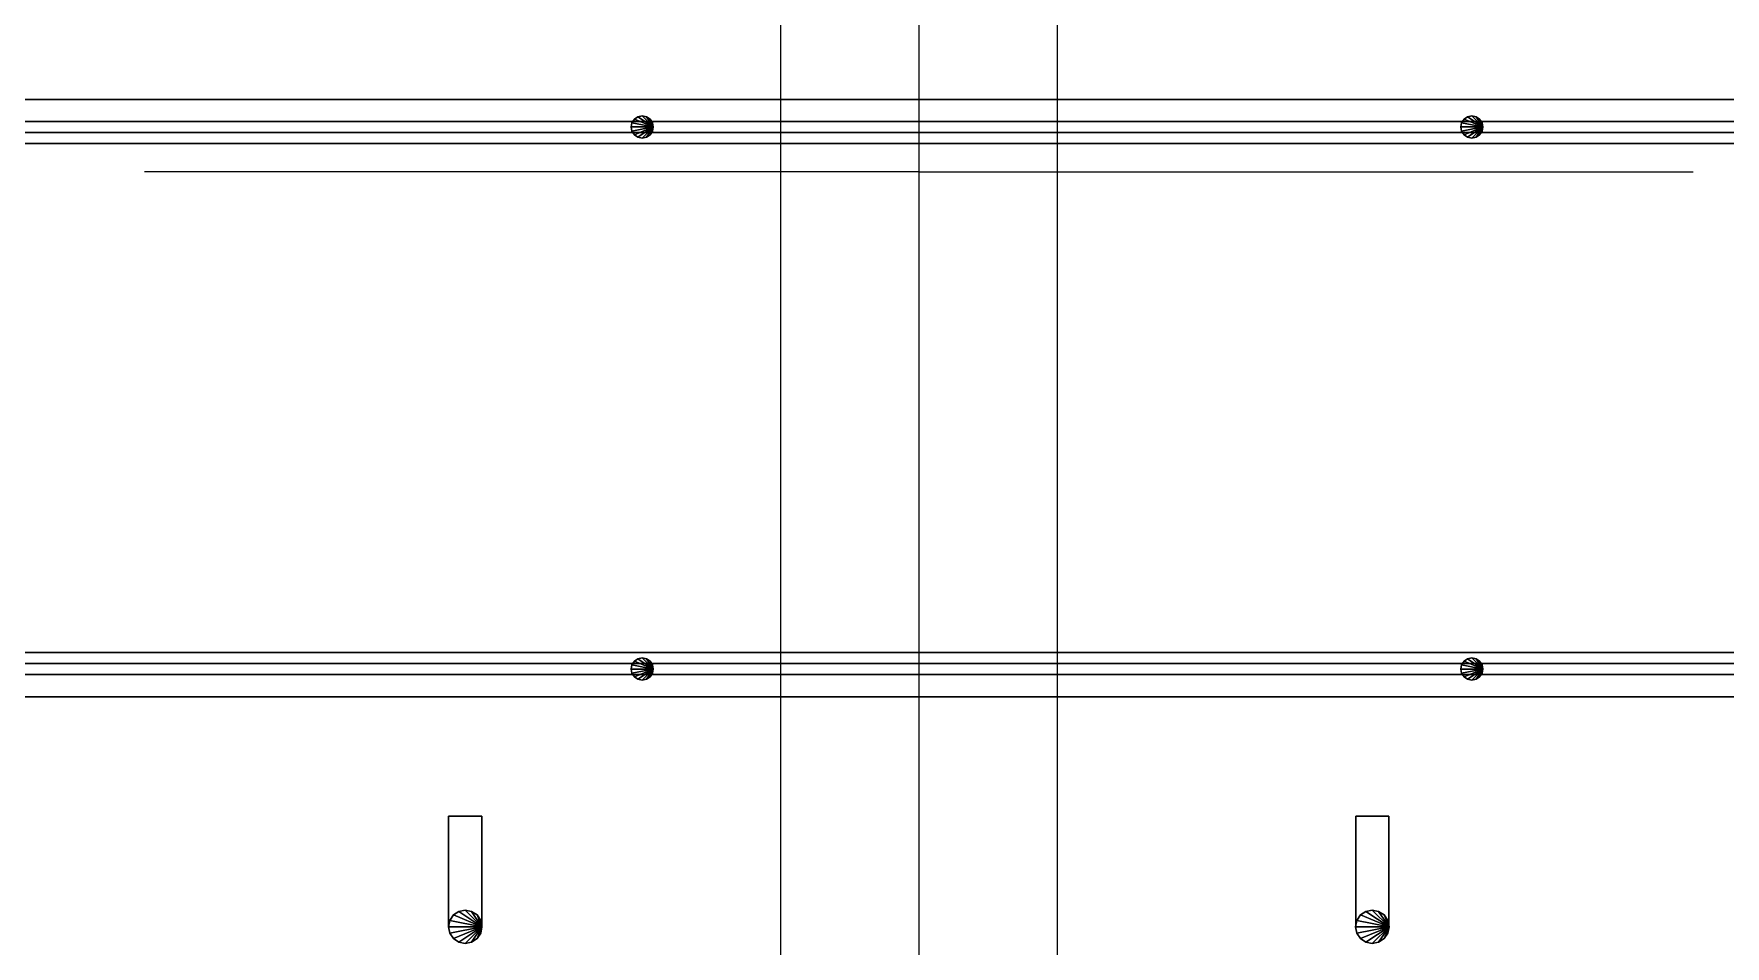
# Model space of a CAD drawing. Header units: millimetres. Extents: x -15000 to 15000, y -45082 to 2000.
# Drawn here: x -4600 to -1542, y -28425 to -26776 of the extents above; entities that cross this region are included whole.
import ezdxf

# ---------------------------------------------------------------- set-up
doc = ezdxf.new("R2010")
doc.units = ezdxf.units.MM
for name, color, linetype in [('CELIK_KIRIS_KOLON', 9, 'CONTINUOUS'), ('KABLO_TAVALARI', 6, 'CONTINUOUS'), ('KORKULUK_KAPI', 4, 'CONTINUOUS'), ('MONTAJ_BORULARI', 2, 'CONTINUOUS'), ('ZEMIN_PLATFORM', 8, 'CONTINUOUS')]:
    doc.layers.add(name, color=color, linetype=linetype)

msp = doc.modelspace()

# ---------------------------------------------------------------- linework, layer by layer
at = {"layer": 'CELIK_KIRIS_KOLON'}
for q in [(-4400, -27025.1, 10567.6), (-1600, -27025.1, 10567.6)]:
    msp.add_line((-3000, -27025.1, 7917.6), q, dxfattribs=at)
at = {"layer": 'KABLO_TAVALARI'}
for p, q in [((-3250, 1350, 4520), (-3250, -41200, 9466.6)), ((-3000, 1350, 4520), (-3000, -41200, 9466.6)), ((-2750, 1350, 4520), (-2750, -41200, 9466.6))]:
    msp.add_line(p, q, dxfattribs=at)
at = {"layer": 'KORKULUK_KAPI'}
for p, q in [((7000, -26934, 9580), (-13000, -26934, 9580)), ((7000, -26934, 9600), (-13000, -26934, 9600)), ((-3518.5, -26936.3, 8600), (-3520, -26944, 8600)), ((-3518.5, -26936.3, 9600), (-3520, -26944, 9600)), ((-3514.1, -26929.9, 8600), (-3518.5, -26936.3, 8600)), ((-3514.1, -26929.9, 9600), (-3518.5, -26936.3, 9600)), ((-3507.7, -26925.5, 8600), (-3514.1, -26929.9, 8600)), ((-3507.7, -26925.5, 9600), (-3514.1, -26929.9, 9600)), ((-3500, -26924, 8600), (-3507.7, -26925.5, 8600)), ((-3500, -26924, 9600), (-3507.7, -26925.5, 9600)), ((-3492.3, -26925.5, 8600), (-3500, -26924, 8600)), ((-3492.3, -26925.5, 9600), (-3500, -26924, 9600)), ((-3500, -26924, 8600), (-3500, -26924, 9600)), ((-3485.9, -26929.9, 8600), (-3492.3, -26925.5, 8600)), ((-3485.9, -26929.9, 9600), (-3492.3, -26925.5, 9600)), ((-3481.5, -26936.3, 8600), (-3485.9, -26929.9, 8600)), ((-3481.5, -26936.3, 9600), (-3485.9, -26929.9, 9600)), ((-3480, -26944, 8600), (-3481.5, -26936.3, 8600)), ((-3480, -26944, 9600), (-3481.5, -26936.3, 9600)), ((-2018.5, -26936.3, 8600), (-2020, -26944, 8600)), ((-2018.5, -26936.3, 9600), (-2020, -26944, 9600)), ((-2014.1, -26929.9, 8600), (-2018.5, -26936.3, 8600)), ((-2014.1, -26929.9, 9600), (-2018.5, -26936.3, 9600)), ((-2007.7, -26925.5, 8600), (-2014.1, -26929.9, 8600)), ((-2007.7, -26925.5, 9600), (-2014.1, -26929.9, 9600)), ((-2000, -26924, 8600), (-2007.7, -26925.5, 8600)), ((-2000, -26924, 9600), (-2007.7, -26925.5, 9600)), ((-1992.3, -26925.5, 8600), (-2000, -26924, 8600)), ((-1992.3, -26925.5, 9600), (-2000, -26924, 9600)), ((-2000, -26924, 8600), (-2000, -26924, 9600)), ((-1985.9, -26929.9, 8600), (-1992.3, -26925.5, 8600)), ((-1985.9, -26929.9, 9600), (-1992.3, -26925.5, 9600)), ((-1981.5, -26936.3, 8600), (-1985.9, -26929.9, 8600)), ((-1981.5, -26936.3, 9600), (-1985.9, -26929.9, 9600)), ((-1980, -26944, 8600), (-1981.5, -26936.3, 8600)), ((-1980, -26944, 9600), (-1981.5, -26936.3, 9600)), ((-13000, -26954, 9580), (7000, -26954, 9580)), ((-13000, -26954, 9600), (7000, -26954, 9600)), ((-3520, -26944, 8600), (-3518.5, -26951.7, 8600)), ((-3520, -26944, 9600), (-3518.5, -26951.7, 9600)), ((-3520, -26944, 8600), (-3520, -26944, 9600)), ((-3518.5, -26951.7, 8600), (-3514.1, -26958.1, 8600)), ((-3518.5, -26951.7, 9600), (-3514.1, -26958.1, 9600)), ((-3514.1, -26958.1, 8600), (-3507.7, -26962.5, 8600)), ((-3514.1, -26958.1, 9600), (-3507.7, -26962.5, 9600)), ((-3507.7, -26962.5, 8600), (-3500, -26964, 8600)), ((-3507.7, -26962.5, 9600), (-3500, -26964, 9600)), ((-3500, -26964, 8600), (-3492.3, -26962.5, 8600)), ((-3500, -26964, 9600), (-3492.3, -26962.5, 9600)), ((-3500, -26964, 8600), (-3500, -26964, 9600)), ((-3492.3, -26962.5, 8600), (-3485.9, -26958.1, 8600)), ((-3492.3, -26962.5, 9600), (-3485.9, -26958.1, 9600)), ((-3485.9, -26958.1, 8600), (-3481.5, -26951.7, 8600)), ((-3485.9, -26958.1, 9600), (-3481.5, -26951.7, 9600)), ((-3481.5, -26951.7, 8600), (-3480, -26944, 8600)), ((-3481.5, -26951.7, 9600), (-3480, -26944, 9600)), ((-3480, -26944, 8600), (-3480, -26944, 9600)), ((-2020, -26944, 8600), (-2018.5, -26951.7, 8600)), ((-2020, -26944, 9600), (-2018.5, -26951.7, 9600)), ((-2020, -26944, 8600), (-2020, -26944, 9600)), ((-2018.5, -26951.7, 8600), (-2014.1, -26958.1, 8600)), ((-2018.5, -26951.7, 9600), (-2014.1, -26958.1, 9600)), ((-2014.1, -26958.1, 8600), (-2007.7, -26962.5, 8600)), ((-2014.1, -26958.1, 9600), (-2007.7, -26962.5, 9600)), ((-2007.7, -26962.5, 8600), (-2000, -26964, 8600)), ((-2007.7, -26962.5, 9600), (-2000, -26964, 9600)), ((-2000, -26964, 8600), (-1992.3, -26962.5, 8600)), ((-2000, -26964, 9600), (-1992.3, -26962.5, 9600)), ((-2000, -26964, 8600), (-2000, -26964, 9600)), ((-1992.3, -26962.5, 8600), (-1985.9, -26958.1, 8600)), ((-1992.3, -26962.5, 9600), (-1985.9, -26958.1, 9600)), ((-1985.9, -26958.1, 8600), (-1981.5, -26951.7, 8600)), ((-1985.9, -26958.1, 9600), (-1981.5, -26951.7, 9600)), ((-1981.5, -26951.7, 8600), (-1980, -26944, 8600)), ((-1981.5, -26951.7, 9600), (-1980, -26944, 9600)), ((-1980, -26944, 8600), (-1980, -26944, 9600)), ((7000, -27914, 9580), (-13000, -27914, 9580)), ((7000, -27914, 9600), (-13000, -27914, 9600)), ((-3518.5, -27916.3, 8600), (-3520, -27924, 8600)), ((-3518.5, -27916.3, 9600), (-3520, -27924, 9600)), ((-3514.1, -27909.9, 8600), (-3518.5, -27916.3, 8600)), ((-3514.1, -27909.9, 9600), (-3518.5, -27916.3, 9600)), ((-3507.7, -27905.5, 8600), (-3514.1, -27909.9, 8600)), ((-3507.7, -27905.5, 9600), (-3514.1, -27909.9, 9600)), ((-3500, -27904, 8600), (-3507.7, -27905.5, 8600)), ((-3500, -27904, 9600), (-3507.7, -27905.5, 9600)), ((-3492.3, -27905.5, 8600), (-3500, -27904, 8600)), ((-3492.3, -27905.5, 9600), (-3500, -27904, 9600)), ((-3500, -27904, 8600), (-3500, -27904, 9600)), ((-3485.9, -27909.9, 8600), (-3492.3, -27905.5, 8600)), ((-3485.9, -27909.9, 9600), (-3492.3, -27905.5, 9600)), ((-3481.5, -27916.3, 8600), (-3485.9, -27909.9, 8600)), ((-3481.5, -27916.3, 9600), (-3485.9, -27909.9, 9600)), ((-3480, -27924, 8600), (-3481.5, -27916.3, 8600)), ((-3480, -27924, 9600), (-3481.5, -27916.3, 9600)), ((-2018.5, -27916.3, 8600), (-2020, -27924, 8600)), ((-2018.5, -27916.3, 9600), (-2020, -27924, 9600)), ((-2014.1, -27909.9, 8600), (-2018.5, -27916.3, 8600)), ((-2014.1, -27909.9, 9600), (-2018.5, -27916.3, 9600)), ((-2007.7, -27905.5, 8600), (-2014.1, -27909.9, 8600)), ((-2007.7, -27905.5, 9600), (-2014.1, -27909.9, 9600)), ((-2000, -27904, 8600), (-2007.7, -27905.5, 8600)), ((-2000, -27904, 9600), (-2007.7, -27905.5, 9600)), ((-1992.3, -27905.5, 8600), (-2000, -27904, 8600)), ((-1992.3, -27905.5, 9600), (-2000, -27904, 9600)), ((-2000, -27904, 8600), (-2000, -27904, 9600)), ((-1985.9, -27909.9, 8600), (-1992.3, -27905.5, 8600)), ((-1985.9, -27909.9, 9600), (-1992.3, -27905.5, 9600)), ((-1981.5, -27916.3, 8600), (-1985.9, -27909.9, 8600)), ((-1981.5, -27916.3, 9600), (-1985.9, -27909.9, 9600)), ((-1980, -27924, 8600), (-1981.5, -27916.3, 8600)), ((-1980, -27924, 9600), (-1981.5, -27916.3, 9600)), ((-13000, -27934, 9580), (7000, -27934, 9580)), ((-13000, -27934, 9600), (7000, -27934, 9600)), ((-3520, -27924, 8600), (-3518.5, -27931.7, 8600)), ((-3520, -27924, 9600), (-3518.5, -27931.7, 9600)), ((-3520, -27924, 8600), (-3520, -27924, 9600)), ((-3518.5, -27931.7, 8600), (-3514.1, -27938.1, 8600)), ((-3518.5, -27931.7, 9600), (-3514.1, -27938.1, 9600)), ((-3514.1, -27938.1, 8600), (-3507.7, -27942.5, 8600)), ((-3514.1, -27938.1, 9600), (-3507.7, -27942.5, 9600)), ((-3507.7, -27942.5, 8600), (-3500, -27944, 8600)), ((-3507.7, -27942.5, 9600), (-3500, -27944, 9600)), ((-3500, -27944, 8600), (-3492.3, -27942.5, 8600)), ((-3500, -27944, 9600), (-3492.3, -27942.5, 9600)), ((-3500, -27944, 8600), (-3500, -27944, 9600)), ((-3492.3, -27942.5, 8600), (-3485.9, -27938.1, 8600)), ((-3492.3, -27942.5, 9600), (-3485.9, -27938.1, 9600)), ((-3485.9, -27938.1, 8600), (-3481.5, -27931.7, 8600)), ((-3485.9, -27938.1, 9600), (-3481.5, -27931.7, 9600)), ((-3481.5, -27931.7, 8600), (-3480, -27924, 8600)), ((-3481.5, -27931.7, 9600), (-3480, -27924, 9600)), ((-3480, -27924, 8600), (-3480, -27924, 9600)), ((-2020, -27924, 8600), (-2018.5, -27931.7, 8600)), ((-2020, -27924, 9600), (-2018.5, -27931.7, 9600)), ((-2020, -27924, 8600), (-2020, -27924, 9600)), ((-2018.5, -27931.7, 8600), (-2014.1, -27938.1, 8600)), ((-2018.5, -27931.7, 9600), (-2014.1, -27938.1, 9600)), ((-2014.1, -27938.1, 8600), (-2007.7, -27942.5, 8600)), ((-2014.1, -27938.1, 9600), (-2007.7, -27942.5, 9600)), ((-2007.7, -27942.5, 8600), (-2000, -27944, 8600)), ((-2007.7, -27942.5, 9600), (-2000, -27944, 9600)), ((-2000, -27944, 8600), (-1992.3, -27942.5, 8600)), ((-2000, -27944, 9600), (-1992.3, -27942.5, 9600)), ((-2000, -27944, 8600), (-2000, -27944, 9600)), ((-1992.3, -27942.5, 8600), (-1985.9, -27938.1, 8600)), ((-1992.3, -27942.5, 9600), (-1985.9, -27938.1, 9600)), ((-1985.9, -27938.1, 8600), (-1981.5, -27931.7, 8600)), ((-1985.9, -27938.1, 9600), (-1981.5, -27931.7, 9600)), ((-1981.5, -27931.7, 8600), (-1980, -27924, 8600)), ((-1981.5, -27931.7, 9600), (-1980, -27924, 9600)), ((-1980, -27924, 8600), (-1980, -27924, 9600))]:
    msp.add_line(p, q, dxfattribs=at)
for points in [[(-13000, -26954, 9580), (7000, -26954, 9580), (7000, -26934, 9580), (-13000, -26934, 9580)], [(-13000, -26954, 9600), (7000, -26954, 9600), (7000, -26934, 9600), (-13000, -26934, 9600)], [(-13000, -26934, 9580), (7000, -26934, 9580), (7000, -26934, 9600), (-13000, -26934, 9600)], [(-3518.5, -26936.3, 8600), (-3520, -26944, 8600), (-3520, -26944, 9600), (-3518.5, -26936.3, 9600)], [(-3480, -26944, 8600), (-3518.5, -26936.3, 8600), (-3520, -26944, 8600)], [(-3480, -26944, 9600), (-3518.5, -26936.3, 9600), (-3520, -26944, 9600)], [(-3514.1, -26929.9, 8600), (-3518.5, -26936.3, 8600), (-3518.5, -26936.3, 9600), (-3514.1, -26929.9, 9600)], [(-3480, -26944, 8600), (-3514.1, -26929.9, 8600), (-3518.5, -26936.3, 8600)], [(-3480, -26944, 9600), (-3514.1, -26929.9, 9600), (-3518.5, -26936.3, 9600)], [(-3507.7, -26925.5, 8600), (-3514.1, -26929.9, 8600), (-3514.1, -26929.9, 9600), (-3507.7, -26925.5, 9600)], [(-3480, -26944, 8600), (-3507.7, -26925.5, 8600), (-3514.1, -26929.9, 8600)], [(-3480, -26944, 9600), (-3507.7, -26925.5, 9600), (-3514.1, -26929.9, 9600)], [(-3500, -26924, 8600), (-3507.7, -26925.5, 8600), (-3507.7, -26925.5, 9600), (-3500, -26924, 9600)], [(-3480, -26944, 8600), (-3500, -26924, 8600), (-3507.7, -26925.5, 8600)], [(-3480, -26944, 9600), (-3500, -26924, 9600), (-3507.7, -26925.5, 9600)], [(-3492.3, -26925.5, 8600), (-3500, -26924, 8600), (-3500, -26924, 9600), (-3492.3, -26925.5, 9600)], [(-3480, -26944, 8600), (-3492.3, -26925.5, 8600), (-3500, -26924, 8600)], [(-3480, -26944, 9600), (-3492.3, -26925.5, 9600), (-3500, -26924, 9600)], [(-3485.9, -26929.9, 8600), (-3492.3, -26925.5, 8600), (-3492.3, -26925.5, 9600), (-3485.9, -26929.9, 9600)], [(-3480, -26944, 8600), (-3485.9, -26929.9, 8600), (-3492.3, -26925.5, 8600)], [(-3480, -26944, 9600), (-3485.9, -26929.9, 9600), (-3492.3, -26925.5, 9600)], [(-3481.5, -26936.3, 8600), (-3485.9, -26929.9, 8600), (-3485.9, -26929.9, 9600), (-3481.5, -26936.3, 9600)], [(-3480, -26944, 8600), (-3481.5, -26936.3, 8600), (-3485.9, -26929.9, 8600)], [(-3480, -26944, 9600), (-3481.5, -26936.3, 9600), (-3485.9, -26929.9, 9600)], [(-3480, -26944, 8600), (-3481.5, -26936.3, 8600), (-3481.5, -26936.3, 9600), (-3480, -26944, 9600)], [(-2018.5, -26936.3, 8600), (-2020, -26944, 8600), (-2020, -26944, 9600), (-2018.5, -26936.3, 9600)], [(-1980, -26944, 8600), (-2018.5, -26936.3, 8600), (-2020, -26944, 8600)], [(-1980, -26944, 9600), (-2018.5, -26936.3, 9600), (-2020, -26944, 9600)], [(-2014.1, -26929.9, 8600), (-2018.5, -26936.3, 8600), (-2018.5, -26936.3, 9600), (-2014.1, -26929.9, 9600)], [(-1980, -26944, 8600), (-2014.1, -26929.9, 8600), (-2018.5, -26936.3, 8600)], [(-1980, -26944, 9600), (-2014.1, -26929.9, 9600), (-2018.5, -26936.3, 9600)], [(-2007.7, -26925.5, 8600), (-2014.1, -26929.9, 8600), (-2014.1, -26929.9, 9600), (-2007.7, -26925.5, 9600)], [(-1980, -26944, 8600), (-2007.7, -26925.5, 8600), (-2014.1, -26929.9, 8600)], [(-1980, -26944, 9600), (-2007.7, -26925.5, 9600), (-2014.1, -26929.9, 9600)], [(-2000, -26924, 8600), (-2007.7, -26925.5, 8600), (-2007.7, -26925.5, 9600), (-2000, -26924, 9600)], [(-1980, -26944, 8600), (-2000, -26924, 8600), (-2007.7, -26925.5, 8600)], [(-1980, -26944, 9600), (-2000, -26924, 9600), (-2007.7, -26925.5, 9600)], [(-1992.3, -26925.5, 8600), (-2000, -26924, 8600), (-2000, -26924, 9600), (-1992.3, -26925.5, 9600)], [(-1980, -26944, 8600), (-1992.3, -26925.5, 8600), (-2000, -26924, 8600)], [(-1980, -26944, 9600), (-1992.3, -26925.5, 9600), (-2000, -26924, 9600)], [(-1985.9, -26929.9, 8600), (-1992.3, -26925.5, 8600), (-1992.3, -26925.5, 9600), (-1985.9, -26929.9, 9600)], [(-1980, -26944, 8600), (-1985.9, -26929.9, 8600), (-1992.3, -26925.5, 8600)], [(-1980, -26944, 9600), (-1985.9, -26929.9, 9600), (-1992.3, -26925.5, 9600)], [(-1981.5, -26936.3, 8600), (-1985.9, -26929.9, 8600), (-1985.9, -26929.9, 9600), (-1981.5, -26936.3, 9600)], [(-1980, -26944, 8600), (-1981.5, -26936.3, 8600), (-1985.9, -26929.9, 8600)], [(-1980, -26944, 9600), (-1981.5, -26936.3, 9600), (-1985.9, -26929.9, 9600)], [(-1980, -26944, 8600), (-1981.5, -26936.3, 8600), (-1981.5, -26936.3, 9600), (-1980, -26944, 9600)], [(-13000, -26954, 9580), (7000, -26954, 9580), (7000, -26954, 9600), (-13000, -26954, 9600)], [(-3520, -26944, 8600), (-3518.5, -26951.7, 8600), (-3518.5, -26951.7, 9600), (-3520, -26944, 9600)], [(-3480, -26944, 8600), (-3520, -26944, 8600), (-3518.5, -26951.7, 8600)], [(-3480, -26944, 9600), (-3520, -26944, 9600), (-3518.5, -26951.7, 9600)], [(-3480, -26944, 8600), (-3518.5, -26951.7, 8600), (-3514.1, -26958.1, 8600)], [(-3480, -26944, 9600), (-3518.5, -26951.7, 9600), (-3514.1, -26958.1, 9600)], [(-3518.5, -26951.7, 8600), (-3514.1, -26958.1, 8600), (-3514.1, -26958.1, 9600), (-3518.5, -26951.7, 9600)], [(-3480, -26944, 8600), (-3514.1, -26958.1, 8600), (-3507.7, -26962.5, 8600)], [(-3480, -26944, 9600), (-3514.1, -26958.1, 9600), (-3507.7, -26962.5, 9600)], [(-3514.1, -26958.1, 8600), (-3507.7, -26962.5, 8600), (-3507.7, -26962.5, 9600), (-3514.1, -26958.1, 9600)], [(-3480, -26944, 8600), (-3507.7, -26962.5, 8600), (-3500, -26964, 8600)], [(-3480, -26944, 9600), (-3507.7, -26962.5, 9600), (-3500, -26964, 9600)], [(-3507.7, -26962.5, 8600), (-3500, -26964, 8600), (-3500, -26964, 9600), (-3507.7, -26962.5, 9600)], [(-3480, -26944, 8600), (-3500, -26964, 8600), (-3492.3, -26962.5, 8600)], [(-3480, -26944, 9600), (-3500, -26964, 9600), (-3492.3, -26962.5, 9600)], [(-3500, -26964, 8600), (-3492.3, -26962.5, 8600), (-3492.3, -26962.5, 9600), (-3500, -26964, 9600)], [(-3480, -26944, 8600), (-3492.3, -26962.5, 8600), (-3485.9, -26958.1, 8600)], [(-3480, -26944, 9600), (-3492.3, -26962.5, 9600), (-3485.9, -26958.1, 9600)], [(-3492.3, -26962.5, 8600), (-3485.9, -26958.1, 8600), (-3485.9, -26958.1, 9600), (-3492.3, -26962.5, 9600)], [(-3480, -26944, 8600), (-3485.9, -26958.1, 8600), (-3481.5, -26951.7, 8600)], [(-3480, -26944, 9600), (-3485.9, -26958.1, 9600), (-3481.5, -26951.7, 9600)], [(-3485.9, -26958.1, 8600), (-3481.5, -26951.7, 8600), (-3481.5, -26951.7, 9600), (-3485.9, -26958.1, 9600)], [(-3481.5, -26951.7, 8600), (-3480, -26944, 8600), (-3480, -26944, 9600), (-3481.5, -26951.7, 9600)], [(-2020, -26944, 8600), (-2018.5, -26951.7, 8600), (-2018.5, -26951.7, 9600), (-2020, -26944, 9600)], [(-1980, -26944, 8600), (-2020, -26944, 8600), (-2018.5, -26951.7, 8600)], [(-1980, -26944, 9600), (-2020, -26944, 9600), (-2018.5, -26951.7, 9600)], [(-1980, -26944, 8600), (-2018.5, -26951.7, 8600), (-2014.1, -26958.1, 8600)], [(-1980, -26944, 9600), (-2018.5, -26951.7, 9600), (-2014.1, -26958.1, 9600)], [(-2018.5, -26951.7, 8600), (-2014.1, -26958.1, 8600), (-2014.1, -26958.1, 9600), (-2018.5, -26951.7, 9600)], [(-1980, -26944, 8600), (-2014.1, -26958.1, 8600), (-2007.7, -26962.5, 8600)], [(-1980, -26944, 9600), (-2014.1, -26958.1, 9600), (-2007.7, -26962.5, 9600)], [(-2014.1, -26958.1, 8600), (-2007.7, -26962.5, 8600), (-2007.7, -26962.5, 9600), (-2014.1, -26958.1, 9600)], [(-1980, -26944, 8600), (-2007.7, -26962.5, 8600), (-2000, -26964, 8600)], [(-1980, -26944, 9600), (-2007.7, -26962.5, 9600), (-2000, -26964, 9600)], [(-2007.7, -26962.5, 8600), (-2000, -26964, 8600), (-2000, -26964, 9600), (-2007.7, -26962.5, 9600)], [(-1980, -26944, 8600), (-2000, -26964, 8600), (-1992.3, -26962.5, 8600)], [(-1980, -26944, 9600), (-2000, -26964, 9600), (-1992.3, -26962.5, 9600)], [(-2000, -26964, 8600), (-1992.3, -26962.5, 8600), (-1992.3, -26962.5, 9600), (-2000, -26964, 9600)], [(-1980, -26944, 8600), (-1992.3, -26962.5, 8600), (-1985.9, -26958.1, 8600)], [(-1980, -26944, 9600), (-1992.3, -26962.5, 9600), (-1985.9, -26958.1, 9600)], [(-1992.3, -26962.5, 8600), (-1985.9, -26958.1, 8600), (-1985.9, -26958.1, 9600), (-1992.3, -26962.5, 9600)], [(-1980, -26944, 8600), (-1985.9, -26958.1, 8600), (-1981.5, -26951.7, 8600)], [(-1980, -26944, 9600), (-1985.9, -26958.1, 9600), (-1981.5, -26951.7, 9600)], [(-1985.9, -26958.1, 8600), (-1981.5, -26951.7, 8600), (-1981.5, -26951.7, 9600), (-1985.9, -26958.1, 9600)], [(-1981.5, -26951.7, 8600), (-1980, -26944, 8600), (-1980, -26944, 9600), (-1981.5, -26951.7, 9600)], [(-13000, -27934, 9580), (7000, -27934, 9580), (7000, -27914, 9580), (-13000, -27914, 9580)], [(-13000, -27934, 9600), (7000, -27934, 9600), (7000, -27914, 9600), (-13000, -27914, 9600)], [(-13000, -27914, 9580), (7000, -27914, 9580), (7000, -27914, 9600), (-13000, -27914, 9600)], [(-3518.5, -27916.3, 8600), (-3520, -27924, 8600), (-3520, -27924, 9600), (-3518.5, -27916.3, 9600)], [(-3480, -27924, 8600), (-3518.5, -27916.3, 8600), (-3520, -27924, 8600)], [(-3480, -27924, 9600), (-3518.5, -27916.3, 9600), (-3520, -27924, 9600)], [(-3514.1, -27909.9, 8600), (-3518.5, -27916.3, 8600), (-3518.5, -27916.3, 9600), (-3514.1, -27909.9, 9600)], [(-3480, -27924, 8600), (-3514.1, -27909.9, 8600), (-3518.5, -27916.3, 8600)], [(-3480, -27924, 9600), (-3514.1, -27909.9, 9600), (-3518.5, -27916.3, 9600)], [(-3507.7, -27905.5, 8600), (-3514.1, -27909.9, 8600), (-3514.1, -27909.9, 9600), (-3507.7, -27905.5, 9600)], [(-3480, -27924, 8600), (-3507.7, -27905.5, 8600), (-3514.1, -27909.9, 8600)], [(-3480, -27924, 9600), (-3507.7, -27905.5, 9600), (-3514.1, -27909.9, 9600)], [(-3500, -27904, 8600), (-3507.7, -27905.5, 8600), (-3507.7, -27905.5, 9600), (-3500, -27904, 9600)], [(-3480, -27924, 8600), (-3500, -27904, 8600), (-3507.7, -27905.5, 8600)], [(-3480, -27924, 9600), (-3500, -27904, 9600), (-3507.7, -27905.5, 9600)], [(-3492.3, -27905.5, 8600), (-3500, -27904, 8600), (-3500, -27904, 9600), (-3492.3, -27905.5, 9600)], [(-3480, -27924, 8600), (-3492.3, -27905.5, 8600), (-3500, -27904, 8600)], [(-3480, -27924, 9600), (-3492.3, -27905.5, 9600), (-3500, -27904, 9600)], [(-3485.9, -27909.9, 8600), (-3492.3, -27905.5, 8600), (-3492.3, -27905.5, 9600), (-3485.9, -27909.9, 9600)], [(-3480, -27924, 8600), (-3485.9, -27909.9, 8600), (-3492.3, -27905.5, 8600)], [(-3480, -27924, 9600), (-3485.9, -27909.9, 9600), (-3492.3, -27905.5, 9600)], [(-3481.5, -27916.3, 8600), (-3485.9, -27909.9, 8600), (-3485.9, -27909.9, 9600), (-3481.5, -27916.3, 9600)], [(-3480, -27924, 8600), (-3481.5, -27916.3, 8600), (-3485.9, -27909.9, 8600)], [(-3480, -27924, 9600), (-3481.5, -27916.3, 9600), (-3485.9, -27909.9, 9600)], [(-3480, -27924, 8600), (-3481.5, -27916.3, 8600), (-3481.5, -27916.3, 9600), (-3480, -27924, 9600)], [(-2018.5, -27916.3, 8600), (-2020, -27924, 8600), (-2020, -27924, 9600), (-2018.5, -27916.3, 9600)], [(-1980, -27924, 8600), (-2018.5, -27916.3, 8600), (-2020, -27924, 8600)], [(-1980, -27924, 9600), (-2018.5, -27916.3, 9600), (-2020, -27924, 9600)], [(-2014.1, -27909.9, 8600), (-2018.5, -27916.3, 8600), (-2018.5, -27916.3, 9600), (-2014.1, -27909.9, 9600)], [(-1980, -27924, 8600), (-2014.1, -27909.9, 8600), (-2018.5, -27916.3, 8600)], [(-1980, -27924, 9600), (-2014.1, -27909.9, 9600), (-2018.5, -27916.3, 9600)], [(-2007.7, -27905.5, 8600), (-2014.1, -27909.9, 8600), (-2014.1, -27909.9, 9600), (-2007.7, -27905.5, 9600)], [(-1980, -27924, 8600), (-2007.7, -27905.5, 8600), (-2014.1, -27909.9, 8600)], [(-1980, -27924, 9600), (-2007.7, -27905.5, 9600), (-2014.1, -27909.9, 9600)], [(-2000, -27904, 8600), (-2007.7, -27905.5, 8600), (-2007.7, -27905.5, 9600), (-2000, -27904, 9600)], [(-1980, -27924, 8600), (-2000, -27904, 8600), (-2007.7, -27905.5, 8600)], [(-1980, -27924, 9600), (-2000, -27904, 9600), (-2007.7, -27905.5, 9600)], [(-1992.3, -27905.5, 8600), (-2000, -27904, 8600), (-2000, -27904, 9600), (-1992.3, -27905.5, 9600)], [(-1980, -27924, 8600), (-1992.3, -27905.5, 8600), (-2000, -27904, 8600)], [(-1980, -27924, 9600), (-1992.3, -27905.5, 9600), (-2000, -27904, 9600)], [(-1985.9, -27909.9, 8600), (-1992.3, -27905.5, 8600), (-1992.3, -27905.5, 9600), (-1985.9, -27909.9, 9600)], [(-1980, -27924, 8600), (-1985.9, -27909.9, 8600), (-1992.3, -27905.5, 8600)], [(-1980, -27924, 9600), (-1985.9, -27909.9, 9600), (-1992.3, -27905.5, 9600)], [(-1981.5, -27916.3, 8600), (-1985.9, -27909.9, 8600), (-1985.9, -27909.9, 9600), (-1981.5, -27916.3, 9600)], [(-1980, -27924, 8600), (-1981.5, -27916.3, 8600), (-1985.9, -27909.9, 8600)], [(-1980, -27924, 9600), (-1981.5, -27916.3, 9600), (-1985.9, -27909.9, 9600)], [(-1980, -27924, 8600), (-1981.5, -27916.3, 8600), (-1981.5, -27916.3, 9600), (-1980, -27924, 9600)], [(-13000, -27934, 9580), (7000, -27934, 9580), (7000, -27934, 9600), (-13000, -27934, 9600)], [(-3520, -27924, 8600), (-3518.5, -27931.7, 8600), (-3518.5, -27931.7, 9600), (-3520, -27924, 9600)], [(-3480, -27924, 8600), (-3520, -27924, 8600), (-3518.5, -27931.7, 8600)], [(-3480, -27924, 9600), (-3520, -27924, 9600), (-3518.5, -27931.7, 9600)], [(-3480, -27924, 8600), (-3518.5, -27931.7, 8600), (-3514.1, -27938.1, 8600)], [(-3480, -27924, 9600), (-3518.5, -27931.7, 9600), (-3514.1, -27938.1, 9600)], [(-3518.5, -27931.7, 8600), (-3514.1, -27938.1, 8600), (-3514.1, -27938.1, 9600), (-3518.5, -27931.7, 9600)], [(-3480, -27924, 8600), (-3514.1, -27938.1, 8600), (-3507.7, -27942.5, 8600)], [(-3480, -27924, 9600), (-3514.1, -27938.1, 9600), (-3507.7, -27942.5, 9600)], [(-3514.1, -27938.1, 8600), (-3507.7, -27942.5, 8600), (-3507.7, -27942.5, 9600), (-3514.1, -27938.1, 9600)], [(-3480, -27924, 8600), (-3507.7, -27942.5, 8600), (-3500, -27944, 8600)], [(-3480, -27924, 9600), (-3507.7, -27942.5, 9600), (-3500, -27944, 9600)], [(-3507.7, -27942.5, 8600), (-3500, -27944, 8600), (-3500, -27944, 9600), (-3507.7, -27942.5, 9600)], [(-3480, -27924, 8600), (-3500, -27944, 8600), (-3492.3, -27942.5, 8600)], [(-3480, -27924, 9600), (-3500, -27944, 9600), (-3492.3, -27942.5, 9600)], [(-3500, -27944, 8600), (-3492.3, -27942.5, 8600), (-3492.3, -27942.5, 9600), (-3500, -27944, 9600)], [(-3480, -27924, 8600), (-3492.3, -27942.5, 8600), (-3485.9, -27938.1, 8600)], [(-3480, -27924, 9600), (-3492.3, -27942.5, 9600), (-3485.9, -27938.1, 9600)], [(-3492.3, -27942.5, 8600), (-3485.9, -27938.1, 8600), (-3485.9, -27938.1, 9600), (-3492.3, -27942.5, 9600)], [(-3480, -27924, 8600), (-3485.9, -27938.1, 8600), (-3481.5, -27931.7, 8600)], [(-3480, -27924, 9600), (-3485.9, -27938.1, 9600), (-3481.5, -27931.7, 9600)], [(-3485.9, -27938.1, 8600), (-3481.5, -27931.7, 8600), (-3481.5, -27931.7, 9600), (-3485.9, -27938.1, 9600)], [(-3481.5, -27931.7, 8600), (-3480, -27924, 8600), (-3480, -27924, 9600), (-3481.5, -27931.7, 9600)], [(-2020, -27924, 8600), (-2018.5, -27931.7, 8600), (-2018.5, -27931.7, 9600), (-2020, -27924, 9600)], [(-1980, -27924, 8600), (-2020, -27924, 8600), (-2018.5, -27931.7, 8600)], [(-1980, -27924, 9600), (-2020, -27924, 9600), (-2018.5, -27931.7, 9600)], [(-1980, -27924, 8600), (-2018.5, -27931.7, 8600), (-2014.1, -27938.1, 8600)], [(-1980, -27924, 9600), (-2018.5, -27931.7, 9600), (-2014.1, -27938.1, 9600)], [(-2018.5, -27931.7, 8600), (-2014.1, -27938.1, 8600), (-2014.1, -27938.1, 9600), (-2018.5, -27931.7, 9600)], [(-1980, -27924, 8600), (-2014.1, -27938.1, 8600), (-2007.7, -27942.5, 8600)], [(-1980, -27924, 9600), (-2014.1, -27938.1, 9600), (-2007.7, -27942.5, 9600)], [(-2014.1, -27938.1, 8600), (-2007.7, -27942.5, 8600), (-2007.7, -27942.5, 9600), (-2014.1, -27938.1, 9600)], [(-1980, -27924, 8600), (-2007.7, -27942.5, 8600), (-2000, -27944, 8600)], [(-1980, -27924, 9600), (-2007.7, -27942.5, 9600), (-2000, -27944, 9600)], [(-2007.7, -27942.5, 8600), (-2000, -27944, 8600), (-2000, -27944, 9600), (-2007.7, -27942.5, 9600)], [(-1980, -27924, 8600), (-2000, -27944, 8600), (-1992.3, -27942.5, 8600)], [(-1980, -27924, 9600), (-2000, -27944, 9600), (-1992.3, -27942.5, 9600)], [(-2000, -27944, 8600), (-1992.3, -27942.5, 8600), (-1992.3, -27942.5, 9600), (-2000, -27944, 9600)], [(-1980, -27924, 8600), (-1992.3, -27942.5, 8600), (-1985.9, -27938.1, 8600)], [(-1980, -27924, 9600), (-1992.3, -27942.5, 9600), (-1985.9, -27938.1, 9600)], [(-1992.3, -27942.5, 8600), (-1985.9, -27938.1, 8600), (-1985.9, -27938.1, 9600), (-1992.3, -27942.5, 9600)], [(-1980, -27924, 8600), (-1985.9, -27938.1, 8600), (-1981.5, -27931.7, 8600)], [(-1980, -27924, 9600), (-1985.9, -27938.1, 9600), (-1981.5, -27931.7, 9600)], [(-1985.9, -27938.1, 8600), (-1981.5, -27931.7, 8600), (-1981.5, -27931.7, 9600), (-1985.9, -27938.1, 9600)], [(-1981.5, -27931.7, 8600), (-1980, -27924, 8600), (-1980, -27924, 9600), (-1981.5, -27931.7, 9600)]]:
    msp.add_3dface(points, dxfattribs=at)
at = {"layer": 'MONTAJ_BORULARI'}
for p, q in [((-3000, -24445.6, 7570.6), (-3000, -27025.1, 7917.6)), ((-3000, -27025.1, 7917.6), (-3000, -29604.7, 8264.7)), ((-3790, -28190, 8480), (-3850, -28190, 8480)), ((-3850, -28190, 8480), (-3850, -28390, 8480)), ((-3790, -28190, 8540), (-3850, -28190, 8540)), ((-3850, -28190, 8540), (-3850, -28390, 8540)), ((-3850, -28190, 8480), (-3850, -28190, 8540)), ((-3790, -28190, 9480), (-3850, -28190, 9480)), ((-3850, -28190, 9480), (-3850, -28390, 9480)), ((-3790, -28190, 9540), (-3850, -28190, 9540)), ((-3850, -28190, 9540), (-3850, -28390, 9540)), ((-3850, -28190, 9480), (-3850, -28190, 9540)), ((-3790, -28190, 10480), (-3850, -28190, 10480)), ((-3850, -28190, 10480), (-3850, -28390, 10480)), ((-3790, -28190, 10540), (-3850, -28190, 10540)), ((-3850, -28190, 10540), (-3850, -28390, 10540)), ((-3850, -28190, 10480), (-3850, -28190, 10540)), ((-3790, -28390, 8480), (-3790, -28190, 8480)), ((-3790, -28390, 8540), (-3790, -28190, 8540)), ((-3790, -28190, 8480), (-3790, -28190, 8540)), ((-3790, -28390, 9480), (-3790, -28190, 9480)), ((-3790, -28390, 9540), (-3790, -28190, 9540)), ((-3790, -28190, 9480), (-3790, -28190, 9540)), ((-3790, -28390, 10480), (-3790, -28190, 10480)), ((-3790, -28390, 10540), (-3790, -28190, 10540)), ((-3790, -28190, 10480), (-3790, -28190, 10540)), ((-2150, -28190, 8480), (-2210, -28190, 8480)), ((-2210, -28190, 8480), (-2210, -28390, 8480)), ((-2150, -28190, 8540), (-2210, -28190, 8540)), ((-2210, -28190, 8540), (-2210, -28390, 8540)), ((-2210, -28190, 8480), (-2210, -28190, 8540)), ((-2150, -28190, 9480), (-2210, -28190, 9480)), ((-2210, -28190, 9480), (-2210, -28390, 9480)), ((-2150, -28190, 9540), (-2210, -28190, 9540)), ((-2210, -28190, 9540), (-2210, -28390, 9540)), ((-2210, -28190, 9480), (-2210, -28190, 9540)), ((-2150, -28190, 10480), (-2210, -28190, 10480)), ((-2210, -28190, 10480), (-2210, -28390, 10480)), ((-2150, -28190, 10540), (-2210, -28190, 10540)), ((-2210, -28190, 10540), (-2210, -28390, 10540)), ((-2210, -28190, 10480), (-2210, -28190, 10540)), ((-2150, -28390, 8480), (-2150, -28190, 8480)), ((-2150, -28390, 8540), (-2150, -28190, 8540)), ((-2150, -28190, 8480), (-2150, -28190, 8540)), ((-2150, -28390, 9480), (-2150, -28190, 9480)), ((-2150, -28390, 9540), (-2150, -28190, 9540)), ((-2150, -28190, 9480), (-2150, -28190, 9540)), ((-2150, -28390, 10480), (-2150, -28190, 10480)), ((-2150, -28390, 10540), (-2150, -28190, 10540)), ((-2150, -28190, 10480), (-2150, -28190, 10540)), ((-3841.3, -28368.7, 8060), (-3847.9, -28378.5, 8060)), ((-3841.3, -28368.7, 10960), (-3847.9, -28378.5, 10960)), ((-3831.5, -28362.1, 8060), (-3841.3, -28368.7, 8060)), ((-3831.5, -28362.1, 10960), (-3841.3, -28368.7, 10960)), ((-3820, -28359.8, 8060), (-3831.5, -28362.1, 8060)), ((-3820, -28359.8, 10960), (-3831.5, -28362.1, 10960)), ((-3808.5, -28362.1, 8060), (-3820, -28359.8, 8060)), ((-3808.5, -28362.1, 10960), (-3820, -28359.8, 10960)), ((-3820, -28359.8, 8060), (-3820, -28359.8, 10960)), ((-3798.7, -28368.7, 8060), (-3808.5, -28362.1, 8060)), ((-3798.7, -28368.7, 10960), (-3808.5, -28362.1, 10960)), ((-3792.1, -28378.5, 8060), (-3798.7, -28368.7, 8060)), ((-3792.1, -28378.5, 10960), (-3798.7, -28368.7, 10960)), ((-2201.3, -28368.7, 8060), (-2207.9, -28378.5, 8060)), ((-2201.3, -28368.7, 10960), (-2207.9, -28378.5, 10960)), ((-2191.5, -28362.1, 8060), (-2201.3, -28368.7, 8060)), ((-2191.5, -28362.1, 10960), (-2201.3, -28368.7, 10960)), ((-2180, -28359.8, 8060), (-2191.5, -28362.1, 8060)), ((-2180, -28359.8, 10960), (-2191.5, -28362.1, 10960)), ((-2168.5, -28362.1, 8060), (-2180, -28359.8, 8060)), ((-2168.5, -28362.1, 10960), (-2180, -28359.8, 10960)), ((-2180, -28359.8, 8060), (-2180, -28359.8, 10960)), ((-2158.7, -28368.7, 8060), (-2168.5, -28362.1, 8060)), ((-2158.7, -28368.7, 10960), (-2168.5, -28362.1, 10960)), ((-2152.1, -28378.5, 8060), (-2158.7, -28368.7, 8060)), ((-2152.1, -28378.5, 10960), (-2158.7, -28368.7, 10960)), ((-3847.9, -28378.5, 8060), (-3850.2, -28390, 8060)), ((-3847.9, -28378.5, 10960), (-3850.2, -28390, 10960)), ((-3850.2, -28390, 8060), (-3847.9, -28401.5, 8060)), ((-3850.2, -28390, 10960), (-3847.9, -28401.5, 10960)), ((-3850.2, -28390, 8060), (-3850.2, -28390, 10960)), ((-3850, -28390, 8480), (-3790, -28390, 8480)), ((-3850, -28390, 8540), (-3790, -28390, 8540)), ((-3850, -28390, 8480), (-3850, -28390, 8540)), ((-3850, -28390, 9480), (-3790, -28390, 9480)), ((-3850, -28390, 9540), (-3790, -28390, 9540)), ((-3850, -28390, 9480), (-3850, -28390, 9540)), ((-3850, -28390, 10480), (-3790, -28390, 10480)), ((-3850, -28390, 10540), (-3790, -28390, 10540)), ((-3850, -28390, 10480), (-3850, -28390, 10540)), ((-3847.9, -28401.5, 8060), (-3841.3, -28411.3, 8060)), ((-3847.9, -28401.5, 10960), (-3841.3, -28411.3, 10960)), ((-3798.7, -28411.3, 8060), (-3792.1, -28401.5, 8060)), ((-3798.7, -28411.3, 10960), (-3792.1, -28401.5, 10960)), ((-3789.8, -28390, 8060), (-3792.1, -28378.5, 8060)), ((-3789.8, -28390, 10960), (-3792.1, -28378.5, 10960)), ((-3792.1, -28401.5, 8060), (-3789.8, -28390, 8060)), ((-3792.1, -28401.5, 10960), (-3789.8, -28390, 10960)), ((-3790, -28390, 8480), (-3790, -28390, 8540)), ((-3790, -28390, 9480), (-3790, -28390, 9540)), ((-3790, -28390, 10480), (-3790, -28390, 10540)), ((-3789.8, -28390, 8060), (-3789.8, -28390, 10960)), ((-2207.9, -28378.5, 8060), (-2210.2, -28390, 8060)), ((-2207.9, -28378.5, 10960), (-2210.2, -28390, 10960)), ((-2210.2, -28390, 8060), (-2207.9, -28401.5, 8060)), ((-2210.2, -28390, 10960), (-2207.9, -28401.5, 10960)), ((-2210.2, -28390, 8060), (-2210.2, -28390, 10960)), ((-2210, -28390, 8480), (-2150, -28390, 8480)), ((-2210, -28390, 8540), (-2150, -28390, 8540)), ((-2210, -28390, 8480), (-2210, -28390, 8540)), ((-2210, -28390, 9480), (-2150, -28390, 9480)), ((-2210, -28390, 9540), (-2150, -28390, 9540)), ((-2210, -28390, 9480), (-2210, -28390, 9540)), ((-2210, -28390, 10480), (-2150, -28390, 10480)), ((-2210, -28390, 10540), (-2150, -28390, 10540)), ((-2210, -28390, 10480), (-2210, -28390, 10540)), ((-2207.9, -28401.5, 8060), (-2201.3, -28411.3, 8060)), ((-2207.9, -28401.5, 10960), (-2201.3, -28411.3, 10960)), ((-2158.7, -28411.3, 8060), (-2152.1, -28401.5, 8060)), ((-2158.7, -28411.3, 10960), (-2152.1, -28401.5, 10960)), ((-2149.8, -28390, 8060), (-2152.1, -28378.5, 8060)), ((-2149.8, -28390, 10960), (-2152.1, -28378.5, 10960)), ((-2152.1, -28401.5, 8060), (-2149.8, -28390, 8060)), ((-2152.1, -28401.5, 10960), (-2149.8, -28390, 10960)), ((-2150, -28390, 8480), (-2150, -28390, 8540)), ((-2150, -28390, 9480), (-2150, -28390, 9540)), ((-2150, -28390, 10480), (-2150, -28390, 10540)), ((-2149.8, -28390, 8060), (-2149.8, -28390, 10960)), ((-3841.3, -28411.3, 8060), (-3831.5, -28417.9, 8060)), ((-3841.3, -28411.3, 10960), (-3831.5, -28417.9, 10960)), ((-3831.5, -28417.9, 8060), (-3820, -28420.2, 8060)), ((-3831.5, -28417.9, 10960), (-3820, -28420.2, 10960)), ((-3820, -28420.2, 8060), (-3808.5, -28417.9, 8060)), ((-3820, -28420.2, 10960), (-3808.5, -28417.9, 10960)), ((-3820, -28420.2, 8060), (-3820, -28420.2, 10960)), ((-3808.5, -28417.9, 8060), (-3798.7, -28411.3, 8060)), ((-3808.5, -28417.9, 10960), (-3798.7, -28411.3, 10960)), ((-2201.3, -28411.3, 8060), (-2191.5, -28417.9, 8060)), ((-2201.3, -28411.3, 10960), (-2191.5, -28417.9, 10960)), ((-2191.5, -28417.9, 8060), (-2180, -28420.2, 8060)), ((-2191.5, -28417.9, 10960), (-2180, -28420.2, 10960)), ((-2180, -28420.2, 8060), (-2168.5, -28417.9, 8060)), ((-2180, -28420.2, 10960), (-2168.5, -28417.9, 10960)), ((-2180, -28420.2, 8060), (-2180, -28420.2, 10960)), ((-2168.5, -28417.9, 8060), (-2158.7, -28411.3, 8060)), ((-2168.5, -28417.9, 10960), (-2158.7, -28411.3, 10960))]:
    msp.add_line(p, q, dxfattribs=at)
for points in [[(-3850, -28390, 8480), (-3790, -28390, 8480), (-3790, -28190, 8480), (-3850, -28190, 8480)], [(-3850, -28390, 8540), (-3790, -28390, 8540), (-3790, -28190, 8540), (-3850, -28190, 8540)], [(-3850, -28190, 8480), (-3790, -28190, 8480), (-3790, -28190, 8540), (-3850, -28190, 8540)], [(-3850, -28390, 8480), (-3850, -28190, 8480), (-3850, -28190, 8540), (-3850, -28390, 8540)], [(-3850, -28390, 9480), (-3790, -28390, 9480), (-3790, -28190, 9480), (-3850, -28190, 9480)], [(-3850, -28390, 9540), (-3790, -28390, 9540), (-3790, -28190, 9540), (-3850, -28190, 9540)], [(-3850, -28190, 9480), (-3790, -28190, 9480), (-3790, -28190, 9540), (-3850, -28190, 9540)], [(-3850, -28390, 9480), (-3850, -28190, 9480), (-3850, -28190, 9540), (-3850, -28390, 9540)], [(-3850, -28390, 10480), (-3790, -28390, 10480), (-3790, -28190, 10480), (-3850, -28190, 10480)], [(-3850, -28390, 10540), (-3790, -28390, 10540), (-3790, -28190, 10540), (-3850, -28190, 10540)], [(-3850, -28190, 10480), (-3790, -28190, 10480), (-3790, -28190, 10540), (-3850, -28190, 10540)], [(-3850, -28390, 10480), (-3850, -28190, 10480), (-3850, -28190, 10540), (-3850, -28390, 10540)], [(-3790, -28390, 8480), (-3790, -28190, 8480), (-3790, -28190, 8540), (-3790, -28390, 8540)], [(-3790, -28390, 9480), (-3790, -28190, 9480), (-3790, -28190, 9540), (-3790, -28390, 9540)], [(-3790, -28390, 10480), (-3790, -28190, 10480), (-3790, -28190, 10540), (-3790, -28390, 10540)], [(-2210, -28390, 8480), (-2150, -28390, 8480), (-2150, -28190, 8480), (-2210, -28190, 8480)], [(-2210, -28390, 8540), (-2150, -28390, 8540), (-2150, -28190, 8540), (-2210, -28190, 8540)], [(-2210, -28190, 8480), (-2150, -28190, 8480), (-2150, -28190, 8540), (-2210, -28190, 8540)], [(-2210, -28390, 8480), (-2210, -28190, 8480), (-2210, -28190, 8540), (-2210, -28390, 8540)], [(-2210, -28390, 9480), (-2150, -28390, 9480), (-2150, -28190, 9480), (-2210, -28190, 9480)], [(-2210, -28390, 9540), (-2150, -28390, 9540), (-2150, -28190, 9540), (-2210, -28190, 9540)], [(-2210, -28190, 9480), (-2150, -28190, 9480), (-2150, -28190, 9540), (-2210, -28190, 9540)], [(-2210, -28390, 9480), (-2210, -28190, 9480), (-2210, -28190, 9540), (-2210, -28390, 9540)], [(-2210, -28390, 10480), (-2150, -28390, 10480), (-2150, -28190, 10480), (-2210, -28190, 10480)], [(-2210, -28390, 10540), (-2150, -28390, 10540), (-2150, -28190, 10540), (-2210, -28190, 10540)], [(-2210, -28190, 10480), (-2150, -28190, 10480), (-2150, -28190, 10540), (-2210, -28190, 10540)], [(-2210, -28390, 10480), (-2210, -28190, 10480), (-2210, -28190, 10540), (-2210, -28390, 10540)], [(-2150, -28390, 8480), (-2150, -28190, 8480), (-2150, -28190, 8540), (-2150, -28390, 8540)], [(-2150, -28390, 9480), (-2150, -28190, 9480), (-2150, -28190, 9540), (-2150, -28390, 9540)], [(-2150, -28390, 10480), (-2150, -28190, 10480), (-2150, -28190, 10540), (-2150, -28390, 10540)], [(-3841.3, -28368.7, 8060), (-3847.9, -28378.5, 8060), (-3847.9, -28378.5, 10960), (-3841.3, -28368.7, 10960)], [(-3789.8, -28390, 8060), (-3841.3, -28368.7, 8060), (-3847.9, -28378.5, 8060)], [(-3789.8, -28390, 10960), (-3841.3, -28368.7, 10960), (-3847.9, -28378.5, 10960)], [(-3831.5, -28362.1, 8060), (-3841.3, -28368.7, 8060), (-3841.3, -28368.7, 10960), (-3831.5, -28362.1, 10960)], [(-3789.8, -28390, 8060), (-3831.5, -28362.1, 8060), (-3841.3, -28368.7, 8060)], [(-3789.8, -28390, 10960), (-3831.5, -28362.1, 10960), (-3841.3, -28368.7, 10960)], [(-3820, -28359.8, 8060), (-3831.5, -28362.1, 8060), (-3831.5, -28362.1, 10960), (-3820, -28359.8, 10960)], [(-3789.8, -28390, 8060), (-3820, -28359.8, 8060), (-3831.5, -28362.1, 8060)], [(-3789.8, -28390, 10960), (-3820, -28359.8, 10960), (-3831.5, -28362.1, 10960)], [(-3808.5, -28362.1, 8060), (-3820, -28359.8, 8060), (-3820, -28359.8, 10960), (-3808.5, -28362.1, 10960)], [(-3789.8, -28390, 8060), (-3808.5, -28362.1, 8060), (-3820, -28359.8, 8060)], [(-3789.8, -28390, 10960), (-3808.5, -28362.1, 10960), (-3820, -28359.8, 10960)], [(-3798.7, -28368.7, 8060), (-3808.5, -28362.1, 8060), (-3808.5, -28362.1, 10960), (-3798.7, -28368.7, 10960)], [(-3789.8, -28390, 8060), (-3798.7, -28368.7, 8060), (-3808.5, -28362.1, 8060)], [(-3789.8, -28390, 10960), (-3798.7, -28368.7, 10960), (-3808.5, -28362.1, 10960)], [(-3792.1, -28378.5, 8060), (-3798.7, -28368.7, 8060), (-3798.7, -28368.7, 10960), (-3792.1, -28378.5, 10960)], [(-3789.8, -28390, 8060), (-3792.1, -28378.5, 8060), (-3798.7, -28368.7, 8060)], [(-3789.8, -28390, 10960), (-3792.1, -28378.5, 10960), (-3798.7, -28368.7, 10960)], [(-2201.3, -28368.7, 8060), (-2207.9, -28378.5, 8060), (-2207.9, -28378.5, 10960), (-2201.3, -28368.7, 10960)], [(-2149.8, -28390, 8060), (-2201.3, -28368.7, 8060), (-2207.9, -28378.5, 8060)], [(-2149.8, -28390, 10960), (-2201.3, -28368.7, 10960), (-2207.9, -28378.5, 10960)], [(-2191.5, -28362.1, 8060), (-2201.3, -28368.7, 8060), (-2201.3, -28368.7, 10960), (-2191.5, -28362.1, 10960)], [(-2149.8, -28390, 8060), (-2191.5, -28362.1, 8060), (-2201.3, -28368.7, 8060)], [(-2149.8, -28390, 10960), (-2191.5, -28362.1, 10960), (-2201.3, -28368.7, 10960)], [(-2180, -28359.8, 8060), (-2191.5, -28362.1, 8060), (-2191.5, -28362.1, 10960), (-2180, -28359.8, 10960)], [(-2149.8, -28390, 8060), (-2180, -28359.8, 8060), (-2191.5, -28362.1, 8060)], [(-2149.8, -28390, 10960), (-2180, -28359.8, 10960), (-2191.5, -28362.1, 10960)], [(-2168.5, -28362.1, 8060), (-2180, -28359.8, 8060), (-2180, -28359.8, 10960), (-2168.5, -28362.1, 10960)], [(-2149.8, -28390, 8060), (-2168.5, -28362.1, 8060), (-2180, -28359.8, 8060)], [(-2149.8, -28390, 10960), (-2168.5, -28362.1, 10960), (-2180, -28359.8, 10960)], [(-2158.7, -28368.7, 8060), (-2168.5, -28362.1, 8060), (-2168.5, -28362.1, 10960), (-2158.7, -28368.7, 10960)], [(-2149.8, -28390, 8060), (-2158.7, -28368.7, 8060), (-2168.5, -28362.1, 8060)], [(-2149.8, -28390, 10960), (-2158.7, -28368.7, 10960), (-2168.5, -28362.1, 10960)], [(-2152.1, -28378.5, 8060), (-2158.7, -28368.7, 8060), (-2158.7, -28368.7, 10960), (-2152.1, -28378.5, 10960)], [(-2149.8, -28390, 8060), (-2152.1, -28378.5, 8060), (-2158.7, -28368.7, 8060)], [(-2149.8, -28390, 10960), (-2152.1, -28378.5, 10960), (-2158.7, -28368.7, 10960)], [(-3847.9, -28378.5, 8060), (-3850.2, -28390, 8060), (-3850.2, -28390, 10960), (-3847.9, -28378.5, 10960)], [(-3789.8, -28390, 8060), (-3847.9, -28378.5, 8060), (-3850.2, -28390, 8060)], [(-3789.8, -28390, 10960), (-3847.9, -28378.5, 10960), (-3850.2, -28390, 10960)], [(-3850.2, -28390, 8060), (-3847.9, -28401.5, 8060), (-3847.9, -28401.5, 10960), (-3850.2, -28390, 10960)], [(-3789.8, -28390, 8060), (-3850.2, -28390, 8060), (-3847.9, -28401.5, 8060)], [(-3789.8, -28390, 10960), (-3850.2, -28390, 10960), (-3847.9, -28401.5, 10960)], [(-3850, -28390, 8480), (-3790, -28390, 8480), (-3790, -28390, 8540), (-3850, -28390, 8540)], [(-3850, -28390, 9480), (-3790, -28390, 9480), (-3790, -28390, 9540), (-3850, -28390, 9540)], [(-3850, -28390, 10480), (-3790, -28390, 10480), (-3790, -28390, 10540), (-3850, -28390, 10540)], [(-3789.8, -28390, 8060), (-3847.9, -28401.5, 8060), (-3841.3, -28411.3, 8060)], [(-3789.8, -28390, 10960), (-3847.9, -28401.5, 10960), (-3841.3, -28411.3, 10960)], [(-3847.9, -28401.5, 8060), (-3841.3, -28411.3, 8060), (-3841.3, -28411.3, 10960), (-3847.9, -28401.5, 10960)], [(-3789.8, -28390, 8060), (-3841.3, -28411.3, 8060), (-3831.5, -28417.9, 8060)], [(-3789.8, -28390, 10960), (-3841.3, -28411.3, 10960), (-3831.5, -28417.9, 10960)], [(-3789.8, -28390, 8060), (-3831.5, -28417.9, 8060), (-3820, -28420.2, 8060)], [(-3789.8, -28390, 10960), (-3831.5, -28417.9, 10960), (-3820, -28420.2, 10960)], [(-3789.8, -28390, 8060), (-3820, -28420.2, 8060), (-3808.5, -28417.9, 8060)], [(-3789.8, -28390, 10960), (-3820, -28420.2, 10960), (-3808.5, -28417.9, 10960)], [(-3789.8, -28390, 8060), (-3808.5, -28417.9, 8060), (-3798.7, -28411.3, 8060)], [(-3789.8, -28390, 10960), (-3808.5, -28417.9, 10960), (-3798.7, -28411.3, 10960)], [(-3789.8, -28390, 8060), (-3798.7, -28411.3, 8060), (-3792.1, -28401.5, 8060)], [(-3789.8, -28390, 10960), (-3798.7, -28411.3, 10960), (-3792.1, -28401.5, 10960)], [(-3798.7, -28411.3, 8060), (-3792.1, -28401.5, 8060), (-3792.1, -28401.5, 10960), (-3798.7, -28411.3, 10960)], [(-3789.8, -28390, 8060), (-3792.1, -28378.5, 8060), (-3792.1, -28378.5, 10960), (-3789.8, -28390, 10960)], [(-3792.1, -28401.5, 8060), (-3789.8, -28390, 8060), (-3789.8, -28390, 10960), (-3792.1, -28401.5, 10960)], [(-2207.9, -28378.5, 8060), (-2210.2, -28390, 8060), (-2210.2, -28390, 10960), (-2207.9, -28378.5, 10960)], [(-2149.8, -28390, 8060), (-2207.9, -28378.5, 8060), (-2210.2, -28390, 8060)], [(-2149.8, -28390, 10960), (-2207.9, -28378.5, 10960), (-2210.2, -28390, 10960)], [(-2210.2, -28390, 8060), (-2207.9, -28401.5, 8060), (-2207.9, -28401.5, 10960), (-2210.2, -28390, 10960)], [(-2149.8, -28390, 8060), (-2210.2, -28390, 8060), (-2207.9, -28401.5, 8060)], [(-2149.8, -28390, 10960), (-2210.2, -28390, 10960), (-2207.9, -28401.5, 10960)], [(-2210, -28390, 8480), (-2150, -28390, 8480), (-2150, -28390, 8540), (-2210, -28390, 8540)], [(-2210, -28390, 9480), (-2150, -28390, 9480), (-2150, -28390, 9540), (-2210, -28390, 9540)], [(-2210, -28390, 10480), (-2150, -28390, 10480), (-2150, -28390, 10540), (-2210, -28390, 10540)], [(-2149.8, -28390, 8060), (-2207.9, -28401.5, 8060), (-2201.3, -28411.3, 8060)], [(-2149.8, -28390, 10960), (-2207.9, -28401.5, 10960), (-2201.3, -28411.3, 10960)], [(-2207.9, -28401.5, 8060), (-2201.3, -28411.3, 8060), (-2201.3, -28411.3, 10960), (-2207.9, -28401.5, 10960)], [(-2149.8, -28390, 8060), (-2201.3, -28411.3, 8060), (-2191.5, -28417.9, 8060)], [(-2149.8, -28390, 10960), (-2201.3, -28411.3, 10960), (-2191.5, -28417.9, 10960)], [(-2149.8, -28390, 8060), (-2191.5, -28417.9, 8060), (-2180, -28420.2, 8060)], [(-2149.8, -28390, 10960), (-2191.5, -28417.9, 10960), (-2180, -28420.2, 10960)], [(-2149.8, -28390, 8060), (-2180, -28420.2, 8060), (-2168.5, -28417.9, 8060)], [(-2149.8, -28390, 10960), (-2180, -28420.2, 10960), (-2168.5, -28417.9, 10960)], [(-2149.8, -28390, 8060), (-2168.5, -28417.9, 8060), (-2158.7, -28411.3, 8060)], [(-2149.8, -28390, 10960), (-2168.5, -28417.9, 10960), (-2158.7, -28411.3, 10960)], [(-2149.8, -28390, 8060), (-2158.7, -28411.3, 8060), (-2152.1, -28401.5, 8060)], [(-2149.8, -28390, 10960), (-2158.7, -28411.3, 10960), (-2152.1, -28401.5, 10960)], [(-2158.7, -28411.3, 8060), (-2152.1, -28401.5, 8060), (-2152.1, -28401.5, 10960), (-2158.7, -28411.3, 10960)], [(-2149.8, -28390, 8060), (-2152.1, -28378.5, 8060), (-2152.1, -28378.5, 10960), (-2149.8, -28390, 10960)], [(-2152.1, -28401.5, 8060), (-2149.8, -28390, 8060), (-2149.8, -28390, 10960), (-2152.1, -28401.5, 10960)], [(-3841.3, -28411.3, 8060), (-3831.5, -28417.9, 8060), (-3831.5, -28417.9, 10960), (-3841.3, -28411.3, 10960)], [(-3831.5, -28417.9, 8060), (-3820, -28420.2, 8060), (-3820, -28420.2, 10960), (-3831.5, -28417.9, 10960)], [(-3820, -28420.2, 8060), (-3808.5, -28417.9, 8060), (-3808.5, -28417.9, 10960), (-3820, -28420.2, 10960)], [(-3808.5, -28417.9, 8060), (-3798.7, -28411.3, 8060), (-3798.7, -28411.3, 10960), (-3808.5, -28417.9, 10960)], [(-2201.3, -28411.3, 8060), (-2191.5, -28417.9, 8060), (-2191.5, -28417.9, 10960), (-2201.3, -28411.3, 10960)], [(-2191.5, -28417.9, 8060), (-2180, -28420.2, 8060), (-2180, -28420.2, 10960), (-2191.5, -28417.9, 10960)], [(-2180, -28420.2, 8060), (-2168.5, -28417.9, 8060), (-2168.5, -28417.9, 10960), (-2180, -28420.2, 10960)], [(-2168.5, -28417.9, 8060), (-2158.7, -28411.3, 8060), (-2158.7, -28411.3, 10960), (-2168.5, -28417.9, 10960)]]:
    msp.add_3dface(points, dxfattribs=at)
at = {"layer": 'ZEMIN_PLATFORM'}
for p, q in [((7000, -26894, 8450), (-13000, -26894, 8450)), ((7000, -26894, 8600), (-13000, -26894, 8600)), ((7000, -26934, 8550), (-13000, -26934, 8550)), ((7000, -26934, 8600), (-13000, -26934, 8600)), ((-13000, -26974, 8450), (7000, -26974, 8450)), ((-13000, -26974, 8600), (7000, -26974, 8600)), ((7000, -27894, 8450), (-13000, -27894, 8450)), ((7000, -27894, 8600), (-13000, -27894, 8600)), ((-13000, -27934, 8550), (7000, -27934, 8550)), ((-13000, -27934, 8600), (7000, -27934, 8600)), ((-13000, -27974, 8450), (7000, -27974, 8450)), ((-13000, -27974, 8600), (7000, -27974, 8600))]:
    msp.add_line(p, q, dxfattribs=at)
for points in [[(-13000, -26974, 8450), (7000, -26974, 8450), (7000, -26894, 8450), (-13000, -26894, 8450)], [(-13000, -26974, 8600), (7000, -26974, 8600), (7000, -26894, 8600), (-13000, -26894, 8600)], [(-13000, -26894, 8450), (7000, -26894, 8450), (7000, -26894, 8600), (-13000, -26894, 8600)], [(-13000, -27934, 8550), (7000, -27934, 8550), (7000, -26934, 8550), (-13000, -26934, 8550)], [(-13000, -27934, 8600), (7000, -27934, 8600), (7000, -26934, 8600), (-13000, -26934, 8600)], [(-13000, -26934, 8550), (7000, -26934, 8550), (7000, -26934, 8600), (-13000, -26934, 8600)], [(-13000, -26974, 8450), (7000, -26974, 8450), (7000, -26974, 8600), (-13000, -26974, 8600)], [(-13000, -27974, 8450), (7000, -27974, 8450), (7000, -27894, 8450), (-13000, -27894, 8450)], [(-13000, -27974, 8600), (7000, -27974, 8600), (7000, -27894, 8600), (-13000, -27894, 8600)], [(-13000, -27894, 8450), (7000, -27894, 8450), (7000, -27894, 8600), (-13000, -27894, 8600)], [(-13000, -27934, 8550), (7000, -27934, 8550), (7000, -27934, 8600), (-13000, -27934, 8600)], [(-13000, -27974, 8450), (7000, -27974, 8450), (7000, -27974, 8600), (-13000, -27974, 8600)]]:
    msp.add_3dface(points, dxfattribs=at)

doc.saveas('drawing.dxf')
